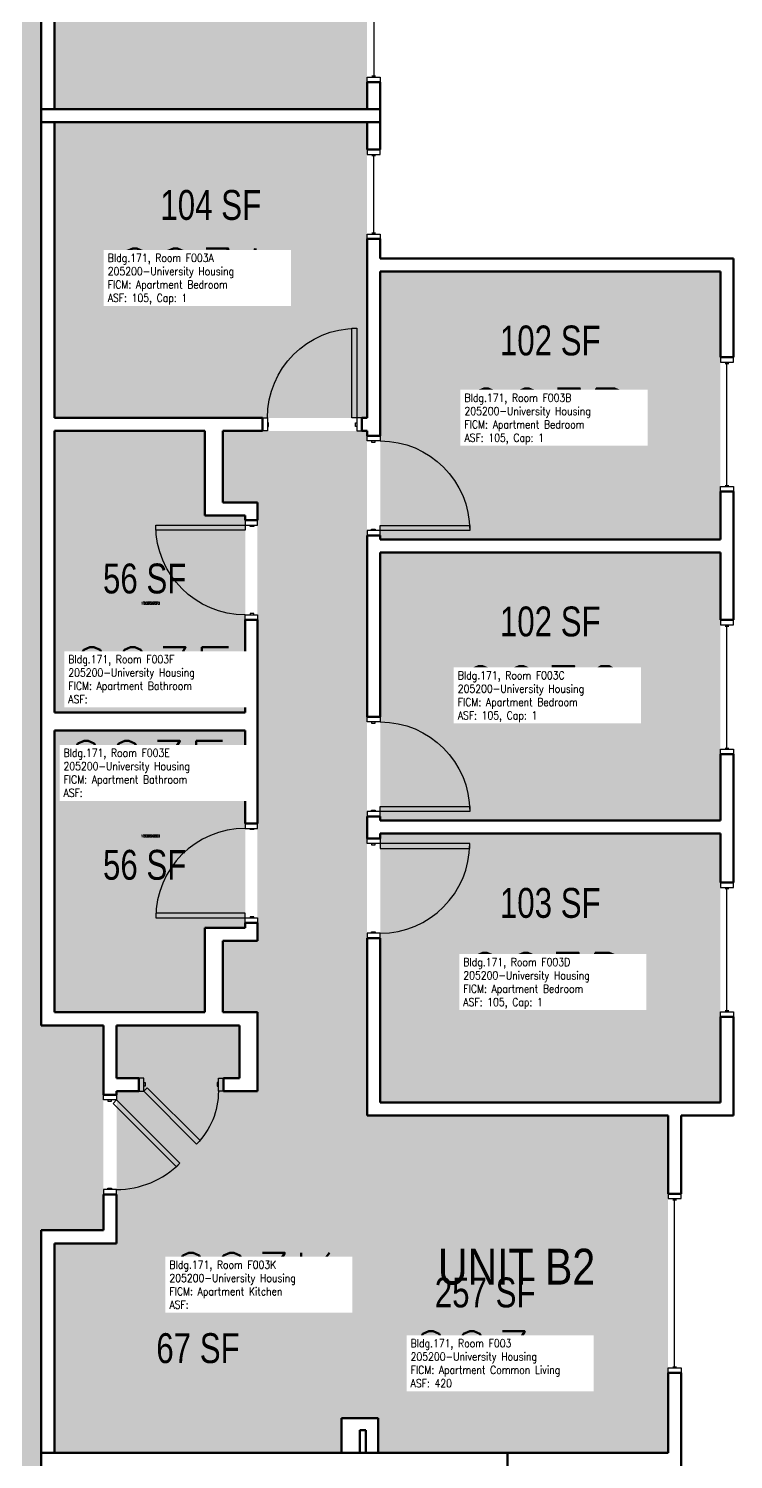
# Model space of a CAD drawing. Header units: inches. Extents: x -171 to 1720, y -75 to 1676.
# Drawn here: x 240 to 523, y 240 to 815 of the extents above; entities that cross this region are included whole.
import ezdxf
from ezdxf.enums import TextEntityAlignment as Align

# ---------------------------------------------------------------- set-up
doc = ezdxf.new("R2010")
doc.units = ezdxf.units.IN
doc.header["$LTSCALE"] = 96
doc.header["$MEASUREMENT"] = 0
doc.layers.add('A-AREA-IDEN', color=1, linetype='Continuous', lineweight=18)
doc.layers.add('A-Wall', color=5, linetype='Continuous', lineweight=50)
for name, color, linetype in [('A-DOOR', 2, 'Continuous'), ('A-GLAZ', 1, 'Continuous'), ('A-IDEN-RNUM', 7, 'Continuous'), ('A-IDEN-SNUM', 4, 'Continuous'), ('A-IDEN-VNUM', 4, 'Continuous'), ('AREA-TEXT', 3, 'Continuous'), ('Rooms-Category-Color', 7, 'Continuous'), ('Rooms-College-Color', 7, 'Continuous'), ('Rooms-Department-Color', 7, 'Continuous'), ('Rooms-Division-Color', 7, 'Continuous'), ('Rooms-Information', 7, 'Continuous')]:
    doc.layers.add(name, color=color, linetype=linetype)
doc.styles.add('AREA', font='arial.ttf', dxfattribs={"width": 0.75, "height": 12})
doc.styles.add('ROOMSNUMBER', font='txt.shx', dxfattribs={"height": 0.03})
doc.styles.add('ROOMVNUMBER', font='simplex.shx', dxfattribs={"width": 0.85})
doc.styles.get("Standard").update_dxf_attribs({"font": 'ARIALN.TTF'})

msp = doc.modelspace()

# ---------------------------------------------------------------- hatches: boundary and pattern name
h = msp.add_hatch()
h.set_pattern_fill('ANSI31', color=256, angle=-90.00000000000001, style=0)
h.set_pattern_definition([(315, (896.2183533997836, 841.9804796592716), (0.08838834764831846, 0.08838834764831842), [])])
h.paths.add_polyline_path([(312.2683068159166, 510.5106050040641), (312.2683068159166, 451.7752707612264), (303.0595755744433, 451.7752707612264), (303.0595755744433, 510.5106050040641)], flags=9)
at = {"layer": 'Rooms-Category-Color', "true_color": 0xadadad}
msp.add_hatch(color=253, dxfattribs=at).paths.add_polyline_path([(185.1249983279986, 211.0047969598097), (245.1249984838132, 211.0047969598097), (245.125000077954, 332.3920372711747), (270.1250000779536, 332.3920372711747), (270.1250000779536, 414.7161504498655), (245.1250000779609, 414.7161504498655), (245.1250000779611, 1145.531366480582), (270.1250000779538, 1145.531366480582), (270.1250000779538, 1227.855479659273), (245.1250000779543, 1227.855479659273), (245.1250000779597, 1322.498758465239), (185.1250002050697, 1322.498758465243), (185.1250002050696, 1130.21615107233), (160.1250002050768, 1130.21615107233), (160.1250002050768, 1047.89203789364), (185.1250002050764, 1047.892037893639), (185.1250002050764, 863.8554802817077), (160.1250002050765, 863.8554802817077), (160.1250002050765, 781.5313671030169), (185.1250002050692, 781.5313671030169), (185.1250002050691, 353.4987579153085), (185.7500004478997, 353.4987579153085), (185.7500004478997, 243.9987584364058), (185.1254393640702, 243.9987584364058), (185.1249983279986, 242.9987842883409)])
at = {"layer": 'Rooms-Category-Color', "true_color": 0x728ef3}
for points in [[(250.3750000777411, 782.7617051060206), (376.1250000777302, 782.7487584651726), (376.125000077777, 901.4987584651708), (250.3750000777916, 901.4987584652226)], [(250.3750000777277, 777.4858118244265), (376.1250000777168, 777.4987584652746), (376.1250000777636, 658.7487584652764), (250.3750000777782, 658.7487584652245)], [(518.1250000778102, 609.8737584653344), (518.1250000777445, 717.4987584653344), (381.3750000777372, 717.4987584652778), (381.3879921569326, 609.8607663861318), (517.6836596894948, 609.8607663862134)], [(327.1250000777757, 619.4854036794169), (327.1250000778068, 540.3574544575787), (250.375000077825, 540.3574544575458), (250.3750000777795, 653.4858604767633), (310.8750000777795, 653.498758465251), (310.8750000777939, 619.498758465251)], [(497.1249954883948, 242.998759526452), (497.1249954883946, 378.498759526453), (376.1249954883884, 378.4987595264525), (376.1249954883884, 653.4987595264525), (318.1249954884016, 653.4987595264525), (318.1249954884021, 624.3737595264525), (331.9999954883823, 624.3738111726881), (331.9999954883828, 448.7162289804481), (318.1249954884014, 448.7161773342126), (318.1249954884012, 419.9661515110946), (331.9999954883832, 419.9661515110944), (331.9999954883825, 388.2670383324031), (318.3749954883941, 388.2670383324031), (318.3749954883941, 393.5170383324031), (324.7499954883823, 393.5170383324031), (324.749995488383, 414.7161515110946), (275.3749954883941, 414.7161515110944), (275.3749954883941, 393.5170383324031), (284.3749954883941, 393.5170383324031), (284.3749954883941, 388.2670383324033), (275.3749954883941, 388.2670383324033), (275.3749954883943, 327.1420383324031), (365.8749954883884, 327.1420383324031), (365.8749954883884, 256.9987595264446), (380.4999954883884, 256.9987595264422), (380.4999954883893, 242.9987595264449)], [(518.1250000777789, 604.6237584653344), (518.1250000778441, 496.9987584653344), (381.3879491355715, 496.9858094075394), (381.3750000777861, 604.6237584652778), (517.6836596894998, 604.6107663862134)], [(250.3750000778282, 533.094536660401), (250.3750000778737, 419.9661504498672), (310.8750000778737, 419.9661504498919), (310.875000077863, 453.9661504498919), (327.1250000778448, 453.9661504498982), (327.12500007781, 533.1074544575769)], [(518.1250000778236, 491.7487584653344), (518.1250000778934, 383.7487584653362), (381.3750000778789, 383.7487584652795), (381.3750000778346, 491.7487584652777), (517.6836596895664, 491.7357663862155)], [(365.8749954883884, 242.998759526444), (250.3749954883948, 242.998759526444), (250.3749954883948, 327.1420383324031), (365.8749954883884, 327.1420383324031)]]:
    msp.add_hatch(color=171, dxfattribs=at).paths.add_polyline_path(points)
at = {"layer": 'Rooms-College-Color', "true_color": 0xadadad}
for points in [[(185.1249983279986, 211.0047969598097), (245.1249984838132, 211.0047969598097), (245.125000077954, 332.3920372711747), (270.1250000779536, 332.3920372711747), (270.1250000779536, 414.7161504498655), (245.1250000779609, 414.7161504498655), (245.1250000779611, 1145.531366480582), (270.1250000779538, 1145.531366480582), (270.1250000779538, 1227.855479659273), (245.1250000779543, 1227.855479659273), (245.1250000779597, 1322.498758465239), (185.1250002050697, 1322.498758465243), (185.1250002050696, 1130.21615107233), (160.1250002050768, 1130.21615107233), (160.1250002050768, 1047.89203789364), (185.1250002050764, 1047.892037893639), (185.1250002050764, 863.8554802817077), (160.1250002050765, 863.8554802817077), (160.1250002050765, 781.5313671030169), (185.1250002050692, 781.5313671030169), (185.1250002050691, 353.4987579153085), (185.7500004478997, 353.4987579153085), (185.7500004478997, 243.9987584364058), (185.1254393640702, 243.9987584364058), (185.1249983279986, 242.9987842883409)], [(250.3750000777411, 782.7617051060206), (376.1250000777302, 782.7487584651726), (376.125000077777, 901.4987584651708), (250.3750000777916, 901.4987584652226)], [(250.3750000777277, 777.4858118244265), (376.1250000777168, 777.4987584652746), (376.1250000777636, 658.7487584652764), (250.3750000777782, 658.7487584652245)], [(518.1250000778102, 609.8737584653344), (518.1250000777445, 717.4987584653344), (381.3750000777372, 717.4987584652778), (381.3879921569326, 609.8607663861318), (517.6836596894948, 609.8607663862134)], [(327.1250000777757, 619.4854036794169), (327.1250000778068, 540.3574544575787), (250.375000077825, 540.3574544575458), (250.3750000777795, 653.4858604767633), (310.8750000777795, 653.498758465251), (310.8750000777939, 619.498758465251)], [(497.1249954883948, 242.998759526452), (497.1249954883946, 378.498759526453), (376.1249954883884, 378.4987595264525), (376.1249954883884, 653.4987595264525), (318.1249954884016, 653.4987595264525), (318.1249954884021, 624.3737595264525), (331.9999954883823, 624.3738111726881), (331.9999954883828, 448.7162289804481), (318.1249954884014, 448.7161773342126), (318.1249954884012, 419.9661515110946), (331.9999954883832, 419.9661515110944), (331.9999954883825, 388.2670383324031), (318.3749954883941, 388.2670383324031), (318.3749954883941, 393.5170383324031), (324.7499954883823, 393.5170383324031), (324.749995488383, 414.7161515110946), (275.3749954883941, 414.7161515110944), (275.3749954883941, 393.5170383324031), (284.3749954883941, 393.5170383324031), (284.3749954883941, 388.2670383324033), (275.3749954883941, 388.2670383324033), (275.3749954883943, 327.1420383324031), (365.8749954883884, 327.1420383324031), (365.8749954883884, 256.9987595264446), (380.4999954883884, 256.9987595264422), (380.4999954883893, 242.9987595264449)], [(518.1250000777789, 604.6237584653344), (518.1250000778441, 496.9987584653344), (381.3879491355715, 496.9858094075394), (381.3750000777861, 604.6237584652778), (517.6836596894998, 604.6107663862134)], [(250.3750000778282, 533.094536660401), (250.3750000778737, 419.9661504498672), (310.8750000778737, 419.9661504498919), (310.875000077863, 453.9661504498919), (327.1250000778448, 453.9661504498982), (327.12500007781, 533.1074544575769)], [(518.1250000778236, 491.7487584653344), (518.1250000778934, 383.7487584653362), (381.3750000778789, 383.7487584652795), (381.3750000778346, 491.7487584652777), (517.6836596895664, 491.7357663862155)], [(365.8749954883884, 242.998759526444), (250.3749954883948, 242.998759526444), (250.3749954883948, 327.1420383324031), (365.8749954883884, 327.1420383324031)]]:
    msp.add_hatch(color=253, dxfattribs=at).paths.add_polyline_path(points)
at = {"layer": 'Rooms-Department-Color', "true_color": 0xacacac}
msp.add_hatch(color=253, dxfattribs=at).paths.add_polyline_path([(185.1249983279986, 211.0047969598097), (245.1249984838132, 211.0047969598097), (245.125000077954, 332.3920372711747), (270.1250000779536, 332.3920372711747), (270.1250000779536, 414.7161504498655), (245.1250000779609, 414.7161504498655), (245.1250000779611, 1145.531366480582), (270.1250000779538, 1145.531366480582), (270.1250000779538, 1227.855479659273), (245.1250000779543, 1227.855479659273), (245.1250000779597, 1322.498758465239), (185.1250002050697, 1322.498758465243), (185.1250002050696, 1130.21615107233), (160.1250002050768, 1130.21615107233), (160.1250002050768, 1047.89203789364), (185.1250002050764, 1047.892037893639), (185.1250002050764, 863.8554802817077), (160.1250002050765, 863.8554802817077), (160.1250002050765, 781.5313671030169), (185.1250002050692, 781.5313671030169), (185.1250002050691, 353.4987579153085), (185.7500004478997, 353.4987579153085), (185.7500004478997, 243.9987584364058), (185.1254393640702, 243.9987584364058), (185.1249983279986, 242.9987842883409)])
at = {"layer": 'Rooms-Department-Color', "true_color": 0x604aed}
for points in [[(250.3750000777411, 782.7617051060206), (376.1250000777302, 782.7487584651726), (376.125000077777, 901.4987584651708), (250.3750000777916, 901.4987584652226)], [(250.3750000777277, 777.4858118244265), (376.1250000777168, 777.4987584652746), (376.1250000777636, 658.7487584652764), (250.3750000777782, 658.7487584652245)], [(518.1250000778102, 609.8737584653344), (518.1250000777445, 717.4987584653344), (381.3750000777372, 717.4987584652778), (381.3879921569326, 609.8607663861318), (517.6836596894948, 609.8607663862134)], [(327.1250000777757, 619.4854036794169), (327.1250000778068, 540.3574544575787), (250.375000077825, 540.3574544575458), (250.3750000777795, 653.4858604767633), (310.8750000777795, 653.498758465251), (310.8750000777939, 619.498758465251)], [(497.1249954883948, 242.998759526452), (497.1249954883946, 378.498759526453), (376.1249954883884, 378.4987595264525), (376.1249954883884, 653.4987595264525), (318.1249954884016, 653.4987595264525), (318.1249954884021, 624.3737595264525), (331.9999954883823, 624.3738111726881), (331.9999954883828, 448.7162289804481), (318.1249954884014, 448.7161773342126), (318.1249954884012, 419.9661515110946), (331.9999954883832, 419.9661515110944), (331.9999954883825, 388.2670383324031), (318.3749954883941, 388.2670383324031), (318.3749954883941, 393.5170383324031), (324.7499954883823, 393.5170383324031), (324.749995488383, 414.7161515110946), (275.3749954883941, 414.7161515110944), (275.3749954883941, 393.5170383324031), (284.3749954883941, 393.5170383324031), (284.3749954883941, 388.2670383324033), (275.3749954883941, 388.2670383324033), (275.3749954883943, 327.1420383324031), (365.8749954883884, 327.1420383324031), (365.8749954883884, 256.9987595264446), (380.4999954883884, 256.9987595264422), (380.4999954883893, 242.9987595264449)], [(518.1250000777789, 604.6237584653344), (518.1250000778441, 496.9987584653344), (381.3879491355715, 496.9858094075394), (381.3750000777861, 604.6237584652778), (517.6836596894998, 604.6107663862134)], [(250.3750000778282, 533.094536660401), (250.3750000778737, 419.9661504498672), (310.8750000778737, 419.9661504498919), (310.875000077863, 453.9661504498919), (327.1250000778448, 453.9661504498982), (327.12500007781, 533.1074544575769)], [(518.1250000778236, 491.7487584653344), (518.1250000778934, 383.7487584653362), (381.3750000778789, 383.7487584652795), (381.3750000778346, 491.7487584652777), (517.6836596895664, 491.7357663862155)], [(365.8749954883884, 242.998759526444), (250.3749954883948, 242.998759526444), (250.3749954883948, 327.1420383324031), (365.8749954883884, 327.1420383324031)]]:
    msp.add_hatch(color=173, dxfattribs=at).paths.add_polyline_path(points)
at = {"layer": 'Rooms-Division-Color', "true_color": 0xadadad}
msp.add_hatch(color=253, dxfattribs=at).paths.add_polyline_path([(185.1249983279986, 211.0047969598097), (245.1249984838132, 211.0047969598097), (245.125000077954, 332.3920372711747), (270.1250000779536, 332.3920372711747), (270.1250000779536, 414.7161504498655), (245.1250000779609, 414.7161504498655), (245.1250000779611, 1145.531366480582), (270.1250000779538, 1145.531366480582), (270.1250000779538, 1227.855479659273), (245.1250000779543, 1227.855479659273), (245.1250000779597, 1322.498758465239), (185.1250002050697, 1322.498758465243), (185.1250002050696, 1130.21615107233), (160.1250002050768, 1130.21615107233), (160.1250002050768, 1047.89203789364), (185.1250002050764, 1047.892037893639), (185.1250002050764, 863.8554802817077), (160.1250002050765, 863.8554802817077), (160.1250002050765, 781.5313671030169), (185.1250002050692, 781.5313671030169), (185.1250002050691, 353.4987579153085), (185.7500004478997, 353.4987579153085), (185.7500004478997, 243.9987584364058), (185.1254393640702, 243.9987584364058), (185.1249983279986, 242.9987842883409)])
at = {"layer": 'Rooms-Division-Color', "true_color": 0x604aed}
for points in [[(250.3750000777411, 782.7617051060206), (376.1250000777302, 782.7487584651726), (376.125000077777, 901.4987584651708), (250.3750000777916, 901.4987584652226)], [(250.3750000777277, 777.4858118244265), (376.1250000777168, 777.4987584652746), (376.1250000777636, 658.7487584652764), (250.3750000777782, 658.7487584652245)], [(518.1250000778102, 609.8737584653344), (518.1250000777445, 717.4987584653344), (381.3750000777372, 717.4987584652778), (381.3879921569326, 609.8607663861318), (517.6836596894948, 609.8607663862134)], [(327.1250000777757, 619.4854036794169), (327.1250000778068, 540.3574544575787), (250.375000077825, 540.3574544575458), (250.3750000777795, 653.4858604767633), (310.8750000777795, 653.498758465251), (310.8750000777939, 619.498758465251)], [(497.1249954883948, 242.998759526452), (497.1249954883946, 378.498759526453), (376.1249954883884, 378.4987595264525), (376.1249954883884, 653.4987595264525), (318.1249954884016, 653.4987595264525), (318.1249954884021, 624.3737595264525), (331.9999954883823, 624.3738111726881), (331.9999954883828, 448.7162289804481), (318.1249954884014, 448.7161773342126), (318.1249954884012, 419.9661515110946), (331.9999954883832, 419.9661515110944), (331.9999954883825, 388.2670383324031), (318.3749954883941, 388.2670383324031), (318.3749954883941, 393.5170383324031), (324.7499954883823, 393.5170383324031), (324.749995488383, 414.7161515110946), (275.3749954883941, 414.7161515110944), (275.3749954883941, 393.5170383324031), (284.3749954883941, 393.5170383324031), (284.3749954883941, 388.2670383324033), (275.3749954883941, 388.2670383324033), (275.3749954883943, 327.1420383324031), (365.8749954883884, 327.1420383324031), (365.8749954883884, 256.9987595264446), (380.4999954883884, 256.9987595264422), (380.4999954883893, 242.9987595264449)], [(518.1250000777789, 604.6237584653344), (518.1250000778441, 496.9987584653344), (381.3879491355715, 496.9858094075394), (381.3750000777861, 604.6237584652778), (517.6836596894998, 604.6107663862134)], [(250.3750000778282, 533.094536660401), (250.3750000778737, 419.9661504498672), (310.8750000778737, 419.9661504498919), (310.875000077863, 453.9661504498919), (327.1250000778448, 453.9661504498982), (327.12500007781, 533.1074544575769)], [(518.1250000778236, 491.7487584653344), (518.1250000778934, 383.7487584653362), (381.3750000778789, 383.7487584652795), (381.3750000778346, 491.7487584652777), (517.6836596895664, 491.7357663862155)], [(365.8749954883884, 242.998759526444), (250.3749954883948, 242.998759526444), (250.3749954883948, 327.1420383324031), (365.8749954883884, 327.1420383324031)]]:
    msp.add_hatch(color=173, dxfattribs=at).paths.add_polyline_path(points)

# ---------------------------------------------------------------- linework, layer by layer
at = {"layer": 'A-DOOR'}
for points in [[(372.0018289272764, 658.7487584652237), (370.0018289272764, 658.7487584652237), (370.0018289272764, 694.7487584652237), (372.0018289272764, 694.7487584652237)], [(336.0018289272764, 653.4987584652237), (334.0018289272764, 653.4987584652237), (334.0018289272764, 658.7487584652237), (336.0018289272764, 658.7487584652237)], [(336.0018289272764, 655.2487584652237), (336.5018289272764, 655.2487584652237), (336.5018289272764, 656.7487584652237), (336.0018289272764, 656.7487584652237)], [(372.0018289272764, 655.2487584652237), (371.5018289272764, 655.2487584652237), (371.5018289272764, 656.7487584652237), (372.0018289272764, 656.7487584652237)], [(372.0018289272764, 653.4987584652237), (374.0018289272764, 653.4987584652237), (374.0018289272764, 658.7487584652237), (372.0018289272764, 658.7487584652237)], [(376.1250000779478, 649.4987584652227), (376.1250000779478, 651.4987584652227), (381.3750000779478, 651.4987584652227), (381.3750000779478, 649.4987584652227)], [(377.8750000779478, 649.4987584652227), (377.8750000779478, 648.9987584652227), (379.3750000779478, 648.9987584652227), (379.3750000779478, 649.4987584652227)], [(327.1250000779419, 615.607454457545), (327.1250000779419, 613.607454457545), (291.1250000779419, 613.607454457545), (291.1250000779419, 615.607454457545)], [(332.0000000779419, 615.607454457545), (332.0000000779419, 617.607454457545), (327.1250000779419, 617.607454457545), (327.1250000779419, 615.607454457545)], [(330.6250000779419, 615.607454457545), (330.6250000779419, 615.107454457545), (329.1250000779419, 615.107454457545), (329.1250000779419, 615.607454457545)], [(381.3750000779478, 613.4987584652227), (381.3750000779478, 615.4987584652227), (417.3750000779477, 615.4987584652227), (417.3750000779477, 613.4987584652227)], [(376.1250000779478, 613.4987584652227), (376.1250000779478, 611.4987584652227), (381.3750000779478, 611.4987584652227), (381.3750000779478, 613.4987584652227)], [(377.8750000779478, 613.4987584652227), (377.8750000779478, 613.9987584652227), (379.3750000779478, 613.9987584652227), (379.3750000779478, 613.4987584652227)], [(332.0000000779419, 579.607454457545), (332.0000000779419, 577.607454457545), (327.1250000779419, 577.607454457545), (327.1250000779419, 579.607454457545)], [(330.6250000779419, 579.607454457545), (330.6250000779419, 580.107454457545), (329.1250000779419, 580.107454457545), (329.1250000779419, 579.607454457545)], [(376.1250000779478, 536.6237584652237), (376.1250000779478, 538.6237584652237), (381.3750000779478, 538.6237584652237), (381.3750000779478, 536.6237584652237)], [(377.8750000779478, 536.6237584652237), (377.8750000779478, 536.1237584652237), (379.3750000779478, 536.1237584652237), (379.3750000779478, 536.6237584652237)], [(376.1250000779477, 500.6237584652237), (376.1250000779477, 498.6237584652237), (381.3750000779477, 498.6237584652237), (381.3750000779477, 500.6237584652237)], [(377.8750000779477, 500.6237584652237), (377.8750000779477, 501.1237584652237), (379.3750000779477, 501.1237584652237), (379.3750000779477, 500.6237584652237)], [(381.3750000779477, 500.6237584652237), (381.3750000779477, 502.6237584652237), (417.3750000779477, 502.6237584652237), (417.3750000779477, 500.6237584652237)], [(332.0000000779418, 493.857454457545), (332.0000000779418, 495.857454457545), (327.1250000779418, 495.857454457545), (327.1250000779418, 493.857454457545)], [(330.6250000779418, 493.857454457545), (330.6250000779418, 493.357454457545), (329.1250000779418, 493.357454457545), (329.1250000779418, 493.857454457545)], [(376.1250000779477, 487.7487584652237), (376.1250000779477, 489.7487584652237), (381.3750000779477, 489.7487584652237), (381.3750000779477, 487.7487584652237)], [(377.8750000779477, 487.7487584652237), (377.8750000779477, 487.2487584652237), (379.3750000779477, 487.2487584652237), (379.3750000779477, 487.7487584652237)], [(381.3750000779477, 487.7487584652237), (381.3750000779477, 485.7487584652237), (417.3750000779477, 485.7487584652237), (417.3750000779477, 487.7487584652237)], [(327.1250000779418, 457.857454457545), (327.1250000779418, 459.857454457545), (291.1250000779418, 459.857454457545), (291.1250000779418, 457.857454457545)], [(332.0000000779418, 457.857454457545), (332.0000000779418, 455.857454457545), (327.1250000779418, 455.857454457545), (327.1250000779418, 457.857454457545)], [(330.6250000779418, 457.857454457545), (330.6250000779418, 458.357454457545), (329.1250000779418, 458.357454457545), (329.1250000779418, 457.857454457545)], [(376.1250000779477, 451.7487584652237), (376.1250000779477, 449.7487584652237), (381.3750000779477, 449.7487584652237), (381.3750000779477, 451.7487584652237)], [(377.8750000779477, 451.7487584652237), (377.8750000779477, 452.2487584652237), (379.3750000779477, 452.2487584652237), (379.3750000779477, 451.7487584652237)], [(286.3253572200832, 393.5170372711747), (284.3253572200832, 393.5170372711747), (284.3253572200832, 388.2670372711747), (286.3253572200832, 388.2670372711747)], [(286.3253572200832, 391.7670372711747), (286.8253572200832, 391.7670372711747), (286.8253572200832, 390.2670372711747), (286.3253572200832, 390.2670372711747)], [(316.3253572200832, 391.7670372711747), (315.8253572200832, 391.7670372711747), (315.8253572200832, 390.2670372711747), (316.3253572200832, 390.2670372711747)], [(316.3253572200832, 393.5170372711747), (318.3253572200832, 393.5170372711747), (318.3253572200832, 388.2670372711747), (316.3253572200832, 388.2670372711747)], [(270.1250000779536, 384.779656250069), (270.1250000779536, 386.779656250069), (275.3750000779536, 386.779656250069), (275.3750000779536, 384.779656250069)], [(286.3253572200832, 388.2670372711747), (287.7395707824566, 389.681250833548), (308.9527742180529, 368.4680473979516), (307.5385606556796, 367.0538338355783)], [(271.8750000779536, 384.779656250069), (271.8750000779536, 384.279656250069), (273.3750000779536, 384.279656250069), (273.3750000779536, 384.779656250069)], [(275.3750000779536, 384.779656250069), (273.9607865155805, 383.3654426876966), (299.4166306382962, 357.9095985649811), (300.8308442006695, 359.3238121273536)], [(270.1250000779536, 348.779656250069), (270.1250000779536, 346.779656250069), (275.3750000779536, 346.779656250069), (275.3750000779536, 348.779656250069)], [(271.8750000779536, 348.779656250069), (271.8750000779536, 349.279656250069), (273.3750000779536, 349.279656250069), (273.3750000779536, 348.779656250069)]]:
    msp.add_lwpolyline(points, close=True, dxfattribs=at)
at = {"layer": 'A-DOOR', "extrusion": (0, 0, -1)}
for centre, radius, start, end in [((-372.0018289272764, 658.7487584652237), 36, 0, 90), ((-381.3750000779478, 613.4987584652227), 36, 90, 180), ((-327.1250000779419, 615.607454457545), 36, 270, 0), ((-381.3750000779477, 500.6237584652237), 36, 90, 180), ((-286.3253572200832, 388.2670372711747), 30, 180, 225.0000000000092)]:
    msp.add_arc(centre, radius, start, end, dxfattribs=at)
at = {"layer": 'A-DOOR'}
for centre, start, end in [((327.1250000779418, 457.857454457545), 90, 180), ((381.3750000779477, 487.7487584652237), 270, 0), ((275.3750000779536, 384.779656250069), 270, 314.9999999999908)]:
    msp.add_arc(centre, 36, start, end, dxfattribs=at)
at = {"layer": 'A-GLAZ'}
for p, q in [((378.7500000779478, 827.1304380675175), (378.7500000779473, 796.1304380675175)), ((378.0000000779473, 796.1304380675175), (379.5000000779473, 796.1304380675175)), ((378.0000000779473, 764.1170788629298), (379.5000000779473, 764.1170788629298)), ((378.7500000779478, 733.1170788629298), (378.7500000779473, 764.1170788629298)), ((378.0000000779478, 733.1170788629298), (379.5000000779478, 733.1170788629298)), ((520.0000000779487, 680.6495313734267), (521.5000000779487, 680.6495313734267)), ((520.7500000779487, 631.6495313734267), (520.7500000779487, 680.6495313734267)), ((520.0000000779487, 631.6495313734267), (521.5000000779487, 631.6495313734267)), ((520.0000000779489, 575.1237584652235), (521.5000000779489, 575.1237584652235)), ((520.7500000779492, 526.1237584652235), (520.7500000779489, 575.1237584652235)), ((520.0000000779492, 526.1237584652235), (521.5000000779492, 526.1237584652235)), ((520.0000000779492, 469.6538951267167), (521.5000000779492, 469.6538951267167)), ((520.7500000779494, 420.6538951267167), (520.7500000779492, 469.6538951267167)), ((520.0000000779494, 420.6538951267167), (521.5000000779494, 420.6538951267167)), ((499.0000000779538, 344.6148701339726), (500.5000000779538, 344.6148701339726)), ((499.750000077954, 277.6148701339727), (499.7500000779538, 344.6148701339726)), ((499.000000077954, 277.6148701339727), (500.500000077954, 277.6148701339727))]:
    msp.add_line(p, q, dxfattribs=at)
for points in [[(381.3750000779473, 795.6304380675166), (381.3750000779473, 793.6304380675166), (376.1250000779473, 793.6304380675175), (376.1250000779473, 795.6304380675175)], [(381.3750000779473, 764.6170788629307), (381.3750000779473, 766.6170788629307), (376.1250000779473, 766.6170788629298), (376.1250000779473, 764.6170788629298)], [(381.3750000779478, 732.6170788629307), (381.3750000779478, 730.6170788629307), (376.1250000779478, 730.6170788629298), (376.1250000779478, 732.6170788629298)], [(523.3750000779487, 681.1495313734267), (523.3750000779487, 683.1495313734267), (518.1250000779487, 683.1495313734267), (518.1250000779487, 681.1495313734267)], [(523.3750000779487, 631.1495313734267), (523.3750000779487, 629.1495313734267), (518.1250000779487, 629.1495313734267), (518.1250000779487, 631.1495313734267)], [(523.3750000779489, 575.6237584652235), (523.3750000779489, 577.6237584652235), (518.1250000779489, 577.6237584652235), (518.1250000779489, 575.6237584652235)], [(523.3750000779492, 525.6237584652235), (523.3750000779492, 523.6237584652235), (518.1250000779492, 523.6237584652235), (518.1250000779492, 525.6237584652235)], [(523.3750000779492, 470.1538951267167), (523.3750000779492, 472.1538951267167), (518.1250000779492, 472.1538951267167), (518.1250000779492, 470.1538951267167)], [(523.3750000779494, 420.1538951267167), (523.3750000779494, 418.1538951267167), (518.1250000779494, 418.1538951267167), (518.1250000779494, 420.1538951267167)], [(502.3750000779538, 345.1148701339726), (502.3750000779538, 347.1148701339726), (497.1250000779538, 347.1148701339726), (497.1250000779538, 345.1148701339726)], [(502.375000077954, 277.1148701339727), (502.375000077954, 275.1148701339727), (497.125000077954, 275.1148701339727), (497.125000077954, 277.1148701339727)]]:
    msp.add_lwpolyline(points, close=True, dxfattribs=at)
at = {"layer": 'A-Wall'}
for p, q in [((245.1250000779605, 777.4987584652246), (245.125000077961, 906.1237584652237)), ((250.3750000779607, 901.4987584652237), (250.3750000779607, 782.7487584652246)), ((376.1250000779473, 782.7487584652237), (376.1250000779473, 793.6304380675175)), ((376.1250000779473, 793.6304380675175), (381.3750000779473, 793.6304380675166)), ((381.3750000779473, 793.6304380675166), (381.3750000779473, 777.4987584652237)), ((381.3750000779473, 782.7487584652237), (245.125000077961, 782.7487584652227)), ((245.1250000779605, 782.7487584652227), (245.125000077961, 654.1237584652237)), ((250.375000077961, 782.7487584652246), (376.1250000779473, 782.7487584652237)), ((381.3750000779473, 766.6170788629307), (381.3750000779473, 782.7487584652237)), ((381.3750000779473, 777.4987584652237), (245.125000077961, 777.4987584652246)), ((250.375000077961, 777.4987584652227), (376.1250000779473, 777.4987584652237)), ((250.3750000779607, 658.7487584652237), (250.3750000779607, 777.4987584652227)), ((376.1250000779473, 777.4987584652237), (376.1250000779473, 766.6170788629298)), ((376.1250000779473, 766.6170788629298), (381.3750000779473, 766.6170788629307)), ((381.3750000779478, 730.6170788629307), (376.1250000779478, 730.6170788629298)), ((376.1250000779478, 730.6170788629298), (376.1250000779478, 722.1237584652218)), ((381.3750000779478, 722.7487584652218), (381.3750000779478, 730.6170788629307)), ((376.1250000779478, 722.1237584652218), (376.1250000779478, 658.7487584652237)), ((523.3750000779487, 722.7487584652237), (381.3750000779478, 722.7487584652218)), ((523.3750000779487, 683.1495313734267), (523.3750000779487, 722.7487584652237)), ((381.3750000779478, 717.4987584652218), (518.1250000779487, 717.4987584652227)), ((381.3750000779478, 651.4987584652227), (381.3750000779478, 717.4987584652218)), ((518.1250000779487, 717.4987584652237), (518.1250000779487, 683.1495313734267)), ((518.1250000779487, 683.1495313734267), (523.3750000779487, 683.1495313734267)), ((331.3750000779419, 658.7487584652237), (250.375000077961, 658.7487584652237)), ((334.0018289272764, 658.7487584652237), (331.3750000779419, 658.7487584652237)), ((334.0018289272764, 653.4987584652237), (334.0018289272764, 658.7487584652237)), ((376.1250000779478, 658.7487584652237), (374.0018289272764, 658.7487584652237)), ((374.0018289272764, 658.7487584652237), (374.0018289272764, 653.4987584652237)), ((245.125000077961, 654.1237584652237), (245.1250000779609, 414.7161504498655)), ((250.375000077961, 653.4987584652237), (310.875000077961, 653.4987584652237)), ((250.375000077961, 540.357454457545), (250.375000077961, 653.4987584652237)), ((310.875000077961, 653.4987584652237), (310.875000077961, 619.4987584652237)), ((318.125000077961, 653.4987584652237), (331.3750000779419, 653.4987584652237)), ((318.125000077961, 624.7487584652237), (318.125000077961, 653.4987584652237)), ((331.3750000779419, 653.4987584652237), (334.0018289272764, 653.4987584652237)), ((374.0018289272764, 653.4987584652237), (376.1250000779478, 653.4987584652237)), ((376.1250000779478, 653.4987584652237), (376.1250000779478, 651.4987584652227)), ((376.1250000779478, 651.4987584652227), (381.3750000779478, 651.4987584652227)), ((523.3750000779489, 629.1495313734267), (518.1250000779489, 629.1495313734267)), ((518.1250000779489, 629.1495313734267), (518.1250000779489, 609.8737584652226)), ((523.3750000779489, 577.6237584652235), (523.3750000779489, 629.1495313734267)), ((332.0000000779419, 624.7487584652237), (318.125000077961, 624.7487584652237)), ((332.0000000779419, 617.607454457545), (332.0000000779419, 624.7487584652237)), ((310.875000077961, 619.4987584652237), (327.1250000779419, 619.4987584652237)), ((327.1250000779419, 619.4987584652237), (327.1250000779419, 617.607454457545)), ((327.1250000779419, 617.607454457545), (332.0000000779419, 617.607454457545)), ((381.3750000779478, 611.4987584652227), (376.1250000779478, 611.4987584652227)), ((376.1250000779478, 611.4987584652227), (376.1250000779478, 538.6237584652237)), ((381.3750000779478, 609.8737584652227), (381.3750000779478, 611.4987584652227)), ((518.1250000779489, 609.8737584652226), (381.3750000779478, 609.8737584652227)), ((381.3750000779478, 604.6237584652227), (518.1250000779489, 604.6237584652226)), ((381.3750000779478, 538.6237584652237), (381.3750000779478, 604.6237584652227)), ((518.1250000779489, 604.6237584652226), (518.1250000779489, 577.6237584652235)), ((332.0000000779419, 577.607454457545), (327.1250000779419, 577.607454457545)), ((327.1250000779419, 577.607454457545), (327.1250000779419, 540.357454457545)), ((332.0000000779418, 495.857454457545), (332.0000000779419, 577.607454457545)), ((518.1250000779489, 577.6237584652235), (523.3750000779489, 577.6237584652235)), ((327.1250000779419, 540.357454457545), (250.375000077961, 540.357454457545)), ((376.1250000779478, 538.6237584652237), (381.3750000779478, 538.6237584652237)), ((250.375000077961, 533.107454457545), (327.1250000779419, 533.107454457545)), ((250.3750000779609, 419.9661504498655), (250.375000077961, 533.107454457545)), ((327.1250000779419, 533.107454457545), (327.1250000779418, 495.857454457545)), ((523.3750000779492, 523.6237584652235), (518.1250000779492, 523.6237584652235)), ((518.1250000779492, 523.6237584652235), (518.1250000779492, 496.9987584652236)), ((523.3750000779494, 472.1538951267167), (523.3750000779492, 523.6237584652235)), ((327.1250000779418, 495.857454457545), (332.0000000779418, 495.857454457545)), ((381.3750000779479, 498.6237584652237), (376.1250000779479, 498.6237584652237)), ((376.1250000779479, 498.6237584652237), (376.1250000779479, 489.7487584652237)), ((381.3750000779479, 496.9987584652237), (381.3750000779479, 498.6237584652237)), ((518.1250000779492, 496.9987584652236), (381.3750000779479, 496.9987584652237)), ((376.1250000779479, 489.7487584652237), (381.3750000779479, 489.7487584652237)), ((381.3750000779479, 491.7487584652237), (518.1250000779492, 491.7487584652236)), ((381.3750000779479, 489.7487584652237), (381.3750000779479, 491.7487584652237)), ((518.1250000779492, 491.7487584652236), (518.1250000779494, 472.1538951267167)), ((518.1250000779494, 472.1538951267167), (523.3750000779494, 472.1538951267167)), ((332.0000000779418, 455.857454457545), (327.1250000779418, 455.857454457545)), ((327.1250000779418, 455.857454457545), (327.1250000779418, 453.9661504498655)), ((332.0000000779418, 448.7161504498655), (332.0000000779418, 455.857454457545)), ((327.1250000779418, 453.9661504498664), (310.8750000779609, 453.9661504498664)), ((310.8750000779609, 453.9661504498664), (310.8750000779609, 419.9661504498664)), ((318.1250000779609, 448.7161504498664), (332.0000000779418, 448.7161504498664)), ((318.1250000779609, 419.9661504498664), (318.1250000779609, 448.7161504498664)), ((381.3750000779479, 449.7487584652237), (376.1250000779479, 449.7487584652237)), ((376.1250000779479, 449.7487584652237), (376.1250000779479, 378.4987584652246)), ((381.3750000779479, 383.7487584652246), (381.3750000779479, 449.7487584652237)), ((310.8750000779609, 419.9661504498664), (250.3750000779609, 419.9661504498655)), ((332.0000000779422, 419.9661504498664), (318.1250000779609, 419.9661504498664)), ((332.0000000779418, 388.2670372711747), (332.000000077942, 419.9661504498664)), ((245.1250000779609, 414.7161504498655), (270.1250000779536, 414.7161504498655)), ((270.1250000779536, 414.7161504498655), (270.1250000779536, 386.7796562500699)), ((275.3750000779536, 393.5170372711747), (275.3750000779536, 414.7161504498655)), ((275.3750000779536, 414.7161504498655), (324.750000077942, 414.7161504498664)), ((324.750000077942, 414.7161504498664), (324.7500000779418, 393.5170372711747)), ((523.3750000779494, 418.1538951267167), (518.1250000779494, 418.1538951267167)), ((518.1250000779494, 418.1538951267167), (518.1250000779496, 383.7487584652245)), ((523.3750000779496, 378.4987584652245), (523.3750000779494, 418.1538951267167)), ((284.3253572200832, 393.5170372711747), (275.3750000779536, 393.5170372711747)), ((284.3253572200832, 388.2670372711747), (284.3253572200832, 393.5170372711747)), ((324.7500000779418, 393.5170372711747), (318.3253572200832, 393.5170372711747)), ((318.3253572200832, 393.5170372711747), (318.3253572200832, 388.2670372711747)), ((270.1250000779536, 386.7796562500699), (275.3750000779536, 386.7796562500699)), ((275.3750000779536, 388.2670372711747), (284.3253572200832, 388.2670372711747)), ((275.3750000779536, 386.7796562500699), (275.3750000779536, 388.2670372711747)), ((318.3253572200832, 388.2670372711747), (332.0000000779418, 388.2670372711747)), ((518.1250000779496, 383.7487584652245), (381.3750000779479, 383.7487584652246)), ((376.1250000779479, 378.4987584652246), (497.1250000779536, 378.4987584652245)), ((497.1250000779539, 378.4987584652245), (497.1250000779538, 347.1148701339726)), ((502.3750000779536, 378.4987584652245), (523.3750000779496, 378.4987584652245)), ((502.3750000779538, 347.1148701339726), (502.3750000779539, 378.4987584652245)), ((275.3750000779536, 346.7796562500699), (270.1250000779536, 346.7796562500699)), ((270.1250000779536, 346.7796562500699), (270.1250000779536, 332.3920372711747)), ((275.3750000779536, 327.1420372711747), (275.3750000779536, 346.7796562500699)), ((497.1250000779538, 347.1148701339726), (502.3750000779538, 347.1148701339726)), ((245.125000077954, 332.3920372711747), (245.1250000779595, 237.7487584652082)), ((270.1250000779536, 332.3920372711747), (245.125000077954, 332.3920372711747)), ((250.3750000779593, 242.9987584652082), (250.375000077954, 327.1420372711747)), ((250.3750000779543, 327.1420372711747), (275.3750000779536, 327.1420372711747)), ((502.375000077954, 275.1148701339727), (497.125000077954, 275.1148701339727)), ((497.125000077954, 275.1148701339727), (497.125000077954, 242.9987584652237)), ((502.375000077954, 237.7487584652237), (502.375000077954, 275.1148701339727)), ((365.8750000779481, 256.9987584652164), (365.8750000779481, 242.9987584652155)), ((380.5000000779481, 256.9987584652137), (365.8750000779481, 256.9987584652164)), ((380.5000000779481, 242.9987584652164), (380.5000000779481, 256.9987584652137)), ((373.1250000779481, 242.9987584652164), (373.1250000779481, 252.1237584652146)), ((373.1250000779481, 252.1237584652146), (375.6250000779481, 252.1237584652146)), ((375.6250000779481, 252.1237584652146), (375.6250000779481, 242.9987584652164)), ((245.1249984838132, 242.9987842883411), (432.4999984838078, 242.9987842883411)), ((245.1249984838132, 211.0047969598095), (245.1249984838132, 242.9987842883411)), ((365.8750000779481, 242.9987584652155), (250.3750000779593, 242.9987584652082)), ((375.6250000779481, 242.9987584652164), (373.1250000779481, 242.9987584652164)), ((497.125000077954, 242.9987584652237), (380.5000000779481, 242.9987584652164)), ((432.4999984838078, 242.9987842883413), (432.4999984838078, 153.8395454078479))]:
    msp.add_line(p, q, dxfattribs=at)

# ---------------------------------------------------------------- texts
at = {"layer": 'A-AREA-IDEN'}
msp.add_text('UNIT B2', height=14.4, dxfattribs=at).set_placement((436.1865666291096, 310.5944025152453), align=Align.CENTER)
at = {"layer": 'A-IDEN-RNUM', "style": 'ROOMSNUMBER', "width": 0.85}
for s, p in [('0003-A0', (313.7705206002768, 714.376844035141)), ('0003-B0', (448.2624841575318, 654.1745626860552)), ('0003-F0', (289.0240053558639, 584.2969117423631)), ('0003-C0', (446.1106030892308, 546.6704877759598)), ('0003-E0', (289.0240053558639, 490.7683715252674)), ('0003-D0', (445.0346715582357, 429.4910432712563)), ('0003-K0', (317.1666186715577, 308.9001487759083)), ('0003-00', (415.4947061602713, 281.4322747223312))]:
    msp.add_text(s, height=1, dxfattribs=at).set_placement(p, align=Align.MIDDLE_CENTER)
at = {"layer": 'A-IDEN-SNUM', "style": 'ROOMSNUMBER', "width": 0.85}
for s, p in [('1710F003A0', (313.7705206002768, 714.376844035141)), ('1710F003B0', (448.2624841575318, 654.1745626860552)), ('1710F003F0', (289.0240053558639, 584.2969117423631)), ('1710F003C0', (446.1106030892308, 546.6704877759598)), ('1710F003E0', (289.0240053558639, 490.7683715252674)), ('1710F003D0', (445.0346715582357, 429.4910432712563)), ('1710F003K0', (317.1666186715577, 308.9001487759083)), ('1710F00300', (415.4947061602713, 281.4322747223312))]:
    msp.add_text(s, height=1, dxfattribs=at).set_placement(p, align=Align.MIDDLE_CENTER)
at = {"layer": 'A-IDEN-VNUM', "style": 'ROOMVNUMBER', "width": 0.85}
for s, p in [('003A', (306.4528810426054, 715.531380007393)), ('003B', (448.9498894957865, 659.3389530091647)), ('003F', (289.2304898096736, 555.3639819567361)), ('003C', (446.7180830721009, 547.8150994407256)), ('003E', (287.299769444664, 517.7690618281868)), ('003D', (448.4907947733727, 432.6451463486049)), ('003K', (330.3218093253017, 312.1637157548648)), ('003', (418.1865666291465, 280.5944025152821))]:
    msp.add_text(s, height=22.5, dxfattribs=at).set_placement(p, align=Align.MIDDLE_CENTER)
at = {"layer": 'AREA-TEXT', "style": 'AREA', "width": 0.75}
for s, p in [('104 SF', (313.2500000777457, 744.294184863787)), ('102 SF', (449.7500000777737, 689.8501888242706)), ('56 SF', (286.694849859089, 594.2361386285106)), ('102 SF', (449.7500000778151, 576.9752103349745)), ('56 SF', (286.6951965922759, 479.2223048581828)), ('103 SF', (449.750000077864, 463.9191848638445)), ('257 SF', (423.5798414025194, 307.4290538668101)), ('67 SF', (308.1249954883916, 285.0703989294236))]:
    msp.add_text(s, height=12, dxfattribs=at).set_placement(p, align=Align.MIDDLE_CENTER)

# ---------------------------------------------------------------- next in the draw order: texts
at = {"layer": 'Rooms-Information', "char_height": 3.214285714285714, "width": 72, "attachment_point": 7, "style": 'ROOMVNUMBER', "bg_fill": 3, "box_fill_scale": 1.5, "bg_fill_color": 256, "bg_fill_true_color": 13158600, "bg_fill_transparency": 0}
for s, insert in [('Bldg.171, Room F003A^M^J205200-University Housing^M^JFICM: Apartment Bedroom^M^JASF: 105, Cap: 1', (271.8457381854626, 704.281380007393)), ('Bldg.171, Room F003B^M^J205200-University Housing^M^JFICM: Apartment Bedroom^M^JASF: 105, Cap: 1', (415.2534609243579, 648.0889530091647)), ('Bldg.171, Room F003F^M^J205200-University Housing^M^JFICM: Apartment Bathroom^M^JASF: ', (255.9894183811022, 544.1139819567361)), ('Bldg.171, Room F003C^M^J205200-University Housing^M^JFICM: Apartment Bedroom^M^JASF: 105, Cap: 1', (412.5662973578151, 536.5650994407256)), ('Bldg.171, Room F003E^M^J205200-University Housing^M^JFICM: Apartment Bathroom^M^JASF: ', (254.0586980160925, 506.5190618281868)), ('Bldg.171, Room F003D^M^J205200-University Housing^M^JFICM: Apartment Bedroom^M^JASF: 105, Cap: 1', (414.7943662019442, 421.3951463486049)), ('Bldg.171, Room F003K^M^J205200-University Housing^M^JFICM: Apartment Kitchen^M^JASF: ', (296.6253807538732, 300.9137157548648)), ('Bldg.171, Room F003^M^J205200-University Housing^M^JFICM: Apartment Common Living^M^JASF: 420', (393.5972809148607, 269.3444025152821))]:
    msp.add_mtext(s, dxfattribs=dict(at, insert=insert))

doc.saveas('drawing.dxf')
